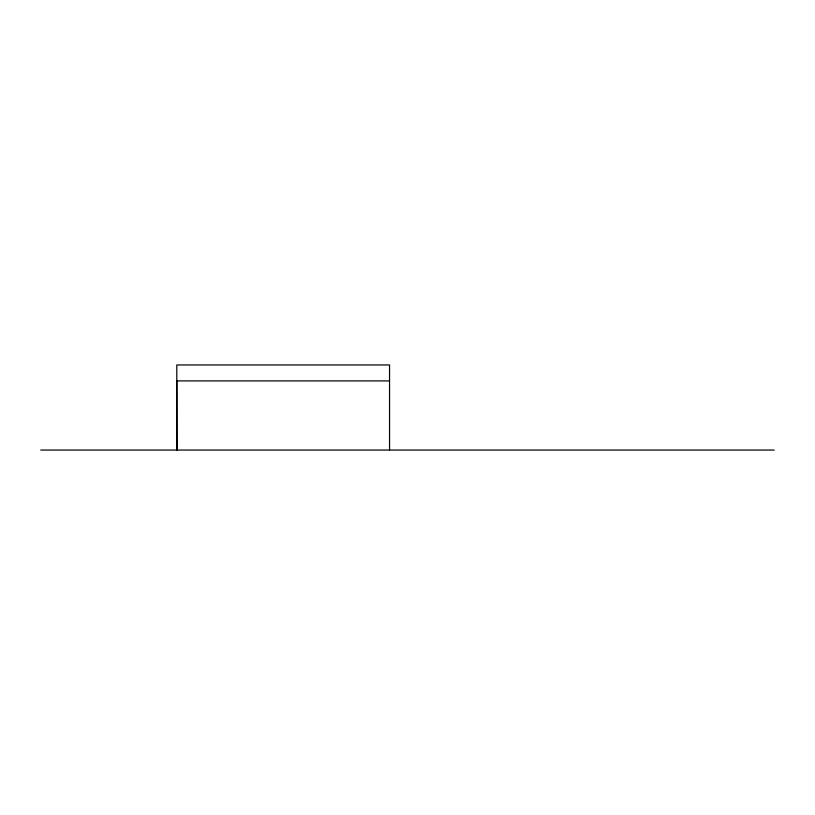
<?xml version="1.0" encoding="UTF-8"?>
<svg xmlns="http://www.w3.org/2000/svg" width="815" height="815" viewBox="0 0 815 815"><rect width="100%" height="100%" fill="white"/><g stroke="black" fill="none" stroke-linecap="round" stroke-linejoin="round"><path stroke-width="1.22" d="M389.55 380.911L176.804 380.911L176.967 450.053M40.75 450.053L774.25 450.053M389.55 450.053L389.55 364.947L176.804 364.947L176.804 450.053"/></g></svg>
